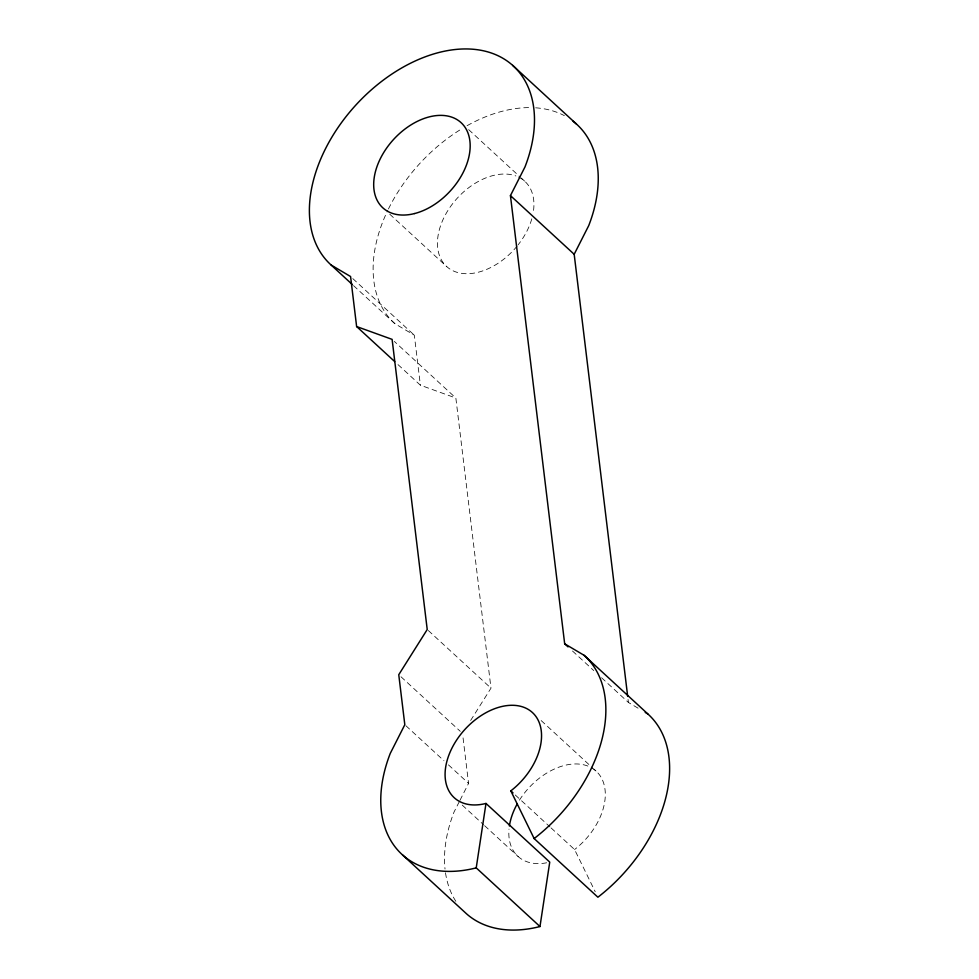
<?xml version="1.0" encoding="UTF-8"?>
<svg xmlns="http://www.w3.org/2000/svg" width="979" height="979" viewBox="0 0 979 979"><rect width="100%" height="100%" fill="white"/><g stroke="black" fill="none" stroke-linecap="round" stroke-linejoin="round"><path stroke-width="0.73" stroke-dasharray="4.89 3.67" d="M459.31 801.63L454.023 812.056A134.931 89.383 -47.4 0 0 445.017 869.034M459.971 800.332L468.562 783.384L462.7 734.899M470.642 720.458L490.981 688.176L455.859 398.037L394.341 341.426M398.012 364.616L420.383 385.2L455.859 398.037M353.541 285.635L394.916 323.706L414.325 335.197L420.383 385.2M601.583 677.762L628.42 702.469L640.07 709.359M468.66 129.632L520.106 176.979M521.232 178.007L524.585 181.091M389.74 214.181L446.791 266.667M352.807 278.599L414.325 335.197M572.495 651.011L593.751 670.566M541.167 720.568L592.613 767.915M593.727 768.943L595.966 770.999M428.337 630.549L490.981 688.176M400.998 676.77L460.277 731.325M515.284 794.997L549.965 826.9M551.079 827.928L574.575 849.539L595.232 891.759M405.93 725.757L443.964 760.744M448.431 764.856L468.562 783.384M462.247 805.105L483.504 824.661M484.617 825.689L518.172 856.564M628.053 699.434L628.42 702.469M591.279 767.671A57.822 38.303 -47.4 0 1 574.575 849.539M546.661 862.793A57.822 38.303 -47.4 0 1 509.007 829.091M519.433 800.173A57.822 38.303 -47.4 0 1 589.97 766.985M455.835 901.304A134.931 89.383 -47.4 0 1 445.176 870.429M394.916 323.706A134.931 89.383 -47.4 0 1 387.794 210.301M388.443 208.98A134.931 89.383 -47.4 0 1 462.039 128.641M467.081 125.691A134.931 89.383 -47.4 0 1 530.997 107.617M535.672 107.812A134.931 89.383 -47.4 0 1 564.369 115.657M518.589 177.089A57.822 38.303 -47.4 0 1 533.371 211.697M531.805 218.831A57.822 38.303 -47.4 0 1 518.124 244.823M517.181 246.01A57.822 38.303 -47.4 0 1 451.135 269.8A57.822 38.303 -47.4 0 1 449.961 207.364A57.822 38.303 -47.4 0 1 515.872 175.939"/><path stroke-width="1.47" d="M485.988 803.441L549.745 862.107L539.98 926.538L476.222 867.871L485.988 803.441A57.822 38.303 -47.4 0 1 451.013 750.049A57.822 38.303 -47.4 0 1 529.578 710.277A57.822 38.303 -47.4 0 1 510.818 790.873L534.142 838.55L597.9 897.217A134.931 89.383 -47.4 0 0 647.829 713.948L584.084 655.294L564.675 643.803L510.438 195.616L524.977 166.944A134.931 89.383 -47.4 0 0 409.638 63.672A134.931 89.383 -47.4 0 0 331.171 265.052L352.416 284.608M627.686 696.412L574.183 254.283L588.734 225.598A134.931 89.383 -47.4 0 0 573.094 121.261M331.171 265.052L350.58 276.531L356.625 326.545L392.114 339.37L427.223 629.521L398.759 674.715L404.816 724.717L390.266 753.402A134.931 89.383 -47.4 0 0 476.222 867.871M645.247 712.418L647.829 713.948M512.69 65.385L576.447 124.052M510.438 195.616L574.183 254.283M356.625 326.545L394.659 361.532M564.675 643.803L568.028 646.886M510.818 790.873L513.057 792.929M402.553 854.948L466.31 913.615A134.931 89.383 -47.4 0 0 539.98 926.538M584.084 655.294A134.931 89.383 -47.4 0 1 534.142 838.55M509.386 825.97A57.822 38.303 -47.4 0 1 517.193 803.967M414.606 213.544A57.822 38.303 -47.4 0 0 466.885 130.501A57.822 38.303 -47.4 0 0 384.294 151.61A57.822 38.303 -47.4 0 0 414.606 213.544"/></g></svg>
